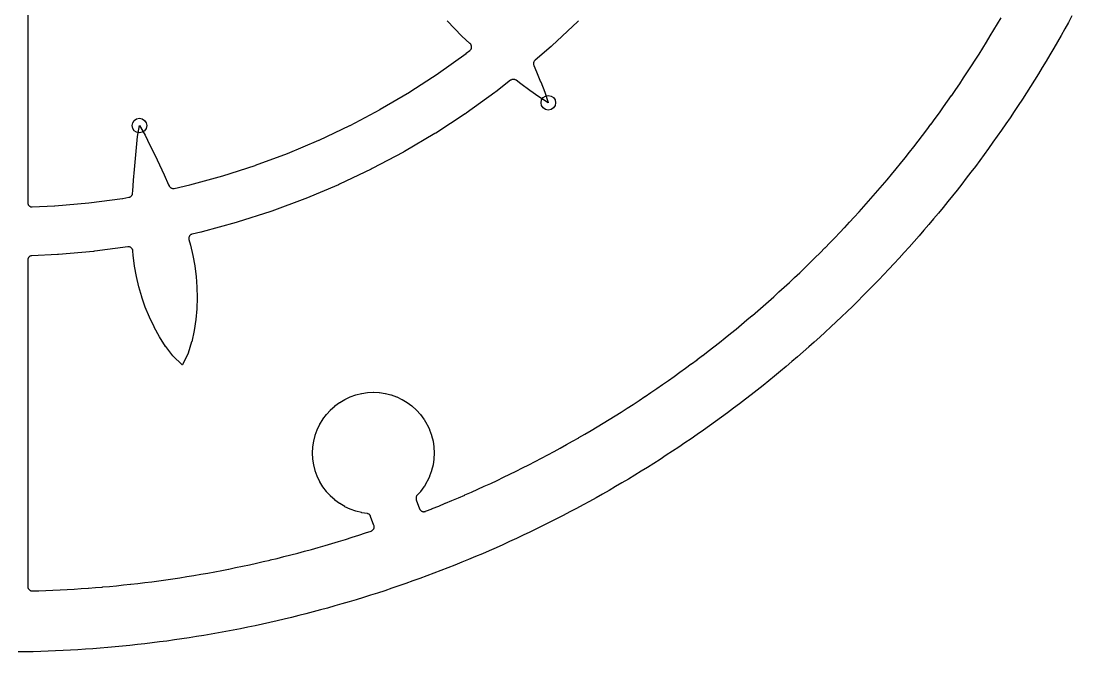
# Model space of a CAD drawing. Header units: millimetres. Extents: x -68 to 68, y -68 to 68.
# Drawn here: x 1 to 60.1, y -68.4 to -32.9 of the extents above; entities that cross this region are included whole.
import ezdxf

# ---------------------------------------------------------------- set-up
doc = ezdxf.new("R2010")
doc.units = ezdxf.units.MM
for name, color, linetype in [('CUT_INNER', 6, 'Continuous'), ('CUT_OUTER', 1, 'Continuous'), ('ENGRAVE', 7, 'Continuous')]:
    doc.layers.add(name, color=color, linetype=linetype)

msp = doc.modelspace()

# ---------------------------------------------------------------- linework, layer by layer
at = {"layer": 'CUT_INNER'}
for points in [[(1.368, -29.5317), (1.368, -43.1156), (1.3693, -43.1408), (1.3731, -43.1657), (1.3794, -43.1901), (1.3881, -43.2138), (1.3992, -43.2365), (1.4125, -43.2579), (1.4279, -43.2779), (1.4452, -43.2962), (1.4643, -43.3127), (1.4849, -43.3272), (1.5069, -43.3395), (1.5301, -43.3496), (1.5541, -43.3573), (1.5788, -43.3625), (1.6039, -43.3652), (1.6291, -43.3653), (2.8814, -43.3097), (2.8924, -43.309), (4.7997, -43.1393), (4.8107, -43.138), (6.7085, -42.8839), (6.7195, -42.8822), (7.066, -42.82), (7.0893, -42.8147), (7.112, -42.8072), (7.1338, -42.7975), (7.1547, -42.7858), (7.1743, -42.7722), (7.1925, -42.7567), (7.2092, -42.7396), (7.2241, -42.721), (7.2372, -42.701), (7.2484, -42.6799), (7.2574, -42.6578), (7.2644, -42.6349), (7.2691, -42.6115), (7.2715, -42.5877), (7.2775, -42.4787), (7.2777, -42.4768), (7.3207, -41.8664), (7.3208, -41.865), (7.3708, -41.2535), (7.4262, -40.6391), (7.486, -40.0239), (7.4862, -40.0226), (7.5522, -39.4108), (7.5532, -39.4033), (7.6569, -38.7901), (7.6581, -38.7846), (7.6609, -38.789), (7.9715, -39.3283), (7.975, -39.3349), (8.2496, -39.8856), (8.2502, -39.8868), (8.5194, -40.4413), (8.7847, -40.9978), (9.0451, -41.5557), (9.0457, -41.557), (9.2981, -42.1144), (9.2989, -42.1161), (9.3239, -42.1737), (9.3349, -42.1958), (9.348, -42.2167), (9.363, -42.2363), (9.38, -42.2542), (9.3986, -42.2704), (9.4187, -42.2847), (9.4401, -42.297), (9.4627, -42.307), (9.4861, -42.3148), (9.5101, -42.3203), (9.5346, -42.3233), (9.5593, -42.3239), (9.5839, -42.3221), (9.6082, -42.3179), (10.4829, -42.1206), (10.4937, -42.1179), (12.341, -41.6141), (12.3516, -41.611), (14.1747, -41.0257), (14.1852, -41.0221), (15.9806, -40.3566), (15.9909, -40.3525), (17.755, -39.608), (17.7652, -39.6034), (19.4945, -38.7814), (19.5044, -38.7764), (21.1956, -37.8785), (21.2053, -37.8731), (22.8549, -36.901), (22.8644, -36.8952), (24.4693, -35.8509), (24.4785, -35.8446), (26.0355, -34.7302), (26.0444, -34.7235), (26.2504, -34.5618), (26.2689, -34.5458), (26.2857, -34.528), (26.3007, -34.5087), (26.3137, -34.4881), (26.3247, -34.4662), (26.3335, -34.4434), (26.34, -34.4199), (26.3442, -34.3958), (26.346, -34.3714), (26.3454, -34.347), (26.3424, -34.3228), (26.3371, -34.2989), (26.3295, -34.2757), (26.3197, -34.2533), (26.3077, -34.232), (26.2937, -34.212), (26.2778, -34.1935), (26.2602, -34.1765), (26.2469, -34.165), (26.2442, -34.1626), (25.8041, -33.7568), (25.8011, -33.7539), (25.3773, -33.3361), (25.374, -33.3327), (24.9684, -32.9012)], [(32.3569, -32.895), (32.3155, -32.9356), (32.3135, -32.9375), (30.8679, -34.296), (30.8658, -34.2979), (30.8228, -34.3366), (30.8207, -34.3385), (29.9143, -35.1175), (29.8967, -35.1341), (29.8808, -35.1524), (29.8668, -35.1721), (29.8547, -35.1931), (29.8447, -35.2151), (29.8369, -35.238), (29.8314, -35.2616), (29.8281, -35.2856), (29.8272, -35.3098), (29.8287, -35.3339), (29.8324, -35.3578), (29.8385, -35.3813), (29.8468, -35.404), (29.9949, -35.7562), (30.2306, -36.3276), (30.2311, -36.3288), (30.4597, -36.9002), (30.4622, -36.9072), (30.6584, -37.4979), (30.6598, -37.5028), (30.6548, -37.5001), (30.128, -37.1696), (30.1218, -37.1655), (29.621, -36.8078), (29.6199, -36.807), (29.1222, -36.4435), (28.8443, -36.2376), (28.8235, -36.2237), (28.8013, -36.212), (28.7781, -36.2025), (28.7541, -36.1954), (28.7295, -36.1908), (28.7045, -36.1886), (28.6795, -36.189), (28.6546, -36.1918), (28.6301, -36.1972), (28.6063, -36.2049), (28.5833, -36.215), (28.5615, -36.2274), (28.5411, -36.2418), (27.7068, -36.8969), (27.7046, -36.8985), (27.6582, -36.9333), (27.656, -36.9349), (26.0428, -38.0896), (26.0406, -38.0911), (25.9927, -38.1238), (25.9904, -38.1253), (24.3276, -39.2073), (24.3253, -39.2088), (24.276, -39.2393), (24.2737, -39.2407), (22.5645, -40.2478), (22.5621, -40.2492), (22.5116, -40.2775), (22.5091, -40.2788), (20.757, -41.2091), (20.7545, -41.2104), (20.7028, -41.2364), (20.7003, -41.2376), (18.9086, -42.0893), (18.9061, -42.0905), (18.8532, -42.1142), (18.8507, -42.1153), (17.023, -42.8866), (17.0204, -42.8877), (16.9665, -42.909), (16.9639, -42.91), (15.1038, -43.5995), (15.1012, -43.6005), (15.0465, -43.6194), (15.0438, -43.6203), (13.155, -44.2266), (13.1523, -44.2274), (13.0968, -44.2439), (13.0941, -44.2446), (11.1802, -44.7666), (11.1775, -44.7673), (11.1213, -44.7813), (11.1186, -44.7819), (10.6271, -44.8928), (10.6028, -44.8996), (10.5793, -44.9088), (10.5568, -44.9203), (10.5356, -44.934), (10.516, -44.9498), (10.498, -44.9675), (10.4819, -44.9869), (10.4678, -45.0079), (10.4559, -45.0301), (10.4463, -45.0535), (10.4391, -45.0776), (10.4344, -45.1024), (10.4322, -45.1276), (10.4326, -45.1528), (10.4355, -45.1779), (10.4409, -45.2025), (10.527, -45.5179), (10.5282, -45.523), (10.6595, -46.0981), (10.6606, -46.1038), (10.765, -46.6833), (10.766, -46.6893), (10.8417, -47.2736), (10.8424, -47.2801), (10.8877, -47.8695), (10.8881, -47.8763), (10.9015, -48.4712), (10.9014, -48.4782), (10.8814, -49.079), (10.8809, -49.0862), (10.8256, -49.6932), (10.8247, -49.7006), (10.7316, -50.3142), (10.7301, -50.3221), (10.5948, -50.9423), (10.5924, -50.9517), (10.4031, -51.5808), (10.4014, -51.5857), (10.3993, -51.5905), (10.076, -52.2434), (10.0732, -52.2485), (10.0688, -52.2447), (9.5388, -51.7448), (9.5351, -51.7411), (9.5318, -51.7371), (9.1357, -51.213), (9.1302, -51.205), (8.7877, -50.6705), (8.7836, -50.6636), (8.4831, -50.1207), (8.4797, -50.1141), (8.2168, -49.5641), (8.2139, -49.5575), (7.9862, -49.0011), (7.9838, -48.9946), (7.7895, -48.4321), (7.7875, -48.4256), (7.6252, -47.8572), (7.6236, -47.8509), (7.4915, -47.2767), (7.4903, -47.2707), (7.3867, -46.691), (7.3859, -46.6853), (7.309, -46.1004), (7.3084, -46.0952), (7.2849, -45.8306), (7.2814, -45.8056), (7.2754, -45.7811), (7.267, -45.7573), (7.2562, -45.7345), (7.2432, -45.7129), (7.228, -45.6928), (7.2109, -45.6742), (7.192, -45.6575), (7.1716, -45.6427), (7.1497, -45.6301), (7.1267, -45.6198), (7.1028, -45.6118), (7.0781, -45.6063), (7.0531, -45.6033), (7.0279, -45.6028), (7.0027, -45.6049), (5.1396, -45.8544), (5.1369, -45.8548), (5.0793, -45.8612), (5.0765, -45.8614), (3.1005, -46.0373), (3.0978, -46.0375), (3.04, -46.0413), (3.0372, -46.0415), (1.6069, -46.105), (1.5832, -46.1072), (1.5597, -46.1116), (1.5369, -46.1183), (1.5147, -46.1271), (1.4935, -46.138), (1.4734, -46.1508), (1.4546, -46.1655), (1.4373, -46.1819), (1.4217, -46.1999), (1.4079, -46.2193), (1.3959, -46.24), (1.386, -46.2616), (1.3782, -46.2842), (1.3725, -46.3073), (1.3691, -46.3309), (1.368, -46.3548), (1.368, -64.7097), (1.3692, -64.7346), (1.373, -64.7593), (1.3791, -64.7835), (1.3877, -64.807), (1.3985, -64.8294), (1.4116, -64.8507), (1.4267, -64.8706), (1.4437, -64.8889), (1.4624, -64.9054), (1.4827, -64.9199), (1.5044, -64.9324), (1.5271, -64.9426), (1.5508, -64.9505), (1.5752, -64.956), (1.5999, -64.959), (1.6249, -64.9596), (1.9925, -64.9494), (1.994, -64.9494), (2.391, -64.936), (2.3925, -64.9359), (2.7894, -64.9201), (2.7909, -64.92), (3.1877, -64.9018), (3.1892, -64.9017), (3.5858, -64.881), (3.5874, -64.8809), (3.9839, -64.8578), (3.9854, -64.8577), (4.3817, -64.8321), (4.3833, -64.832), (4.7795, -64.804), (4.781, -64.8039), (5.177, -64.7734), (5.1785, -64.7733), (5.5743, -64.7405), (5.5759, -64.7403), (5.9715, -64.705), (5.973, -64.7049), (6.3684, -64.6672), (6.3699, -64.667), (6.7651, -64.6269), (6.7666, -64.6267), (7.1615, -64.5842), (7.163, -64.584), (7.5576, -64.539), (7.5591, -64.5388), (7.9535, -64.4914), (7.955, -64.4912), (8.349, -64.4414), (8.3506, -64.4412), (8.7443, -64.389), (8.7458, -64.3887), (9.1392, -64.3341), (9.1407, -64.3339), (9.5338, -64.2768), (9.5353, -64.2766), (9.928, -64.2171), (9.9295, -64.2169), (10.3218, -64.155), (10.3234, -64.1547), (10.7153, -64.0904), (10.7168, -64.0902), (11.1083, -64.0235), (11.1099, -64.0232), (11.501, -63.9541), (11.5025, -63.9538), (11.8932, -63.8823), (11.8947, -63.8821), (12.2849, -63.8082), (12.2864, -63.8079), (12.6762, -63.7316), (12.6777, -63.7313), (13.067, -63.6526), (13.0685, -63.6523), (13.4573, -63.5712), (13.4588, -63.5709), (13.8472, -63.4874), (13.8487, -63.4871), (14.2364, -63.4013), (14.2379, -63.401), (14.6252, -63.3127), (14.6267, -63.3124), (15.0134, -63.2218), (15.0149, -63.2215), (15.401, -63.1285), (15.4025, -63.1281), (15.7881, -63.0328), (15.7896, -63.0324), (16.1746, -62.9348), (16.1761, -62.9344), (16.5604, -62.8343), (16.5619, -62.8339), (16.9457, -62.7315), (16.9471, -62.7311), (17.3303, -62.6264), (17.3317, -62.626), (17.7142, -62.5189), (17.7157, -62.5184), (18.0975, -62.409), (18.0989, -62.4086), (18.4801, -62.2968), (18.4815, -62.2963), (18.862, -62.1822), (18.8634, -62.1818), (19.2432, -62.0653), (19.2446, -62.0648), (19.6236, -61.9461), (19.6251, -61.9456), (20.0033, -61.8245), (20.0048, -61.824), (20.3823, -61.7006), (20.3838, -61.7001), (20.6907, -61.5977), (20.714, -61.5886), (20.7362, -61.5772), (20.7572, -61.5637), (20.7767, -61.5482), (20.7946, -61.5308), (20.8107, -61.5117), (20.8247, -61.4911), (20.8367, -61.4692), (20.8464, -61.4462), (20.8538, -61.4224), (20.8587, -61.3979), (20.8612, -61.3731), (20.8613, -61.3481), (20.8588, -61.3233), (20.8538, -61.2989), (20.8465, -61.275), (20.6615, -60.7667), (20.652, -60.7442), (20.6404, -60.7228), (20.6268, -60.7025), (20.6112, -60.6837), (20.5939, -60.6665), (20.575, -60.6511), (20.5547, -60.6376), (20.5331, -60.6261), (20.5106, -60.6168), (20.4872, -60.6097), (20.4632, -60.6049), (20.1597, -60.5599), (20.1477, -60.5575), (19.834, -60.479), (19.8223, -60.4754), (19.5178, -60.3665), (19.5065, -60.3618), (19.2142, -60.2235), (19.2034, -60.2177), (18.926, -60.0515), (18.9158, -60.0447), (18.6561, -59.8521), (18.6466, -59.8443), (18.4071, -59.6272), (18.3984, -59.6185), (18.1812, -59.3789), (18.1735, -59.3694), (17.9808, -59.1097), (17.974, -59.0995), (17.8078, -58.8222), (17.802, -58.8114), (17.6638, -58.5191), (17.6591, -58.5077), (17.5501, -58.2033), (17.5466, -58.1915), (17.468, -57.8779), (17.4656, -57.8659), (17.4182, -57.546), (17.417, -57.5338), (17.4011, -57.2109), (17.4011, -57.1986), (17.417, -56.8756), (17.4182, -56.8634), (17.4656, -56.5436), (17.468, -56.5316), (17.5466, -56.2179), (17.5501, -56.2062), (17.6591, -55.9017), (17.6638, -55.8904), (17.802, -55.5981), (17.8078, -55.5873), (17.974, -55.3099), (17.9808, -55.2997), (18.1735, -55.04), (18.1812, -55.0306), (18.3984, -54.791), (18.4071, -54.7823), (18.6466, -54.5652), (18.6561, -54.5574), (18.9158, -54.3648), (18.926, -54.3579), (19.2034, -54.1917), (19.2142, -54.1859), (19.5065, -54.0477), (19.5178, -54.043), (19.8223, -53.9341), (19.834, -53.9305), (20.1477, -53.8519), (20.1597, -53.8495), (20.4795, -53.8021), (20.4917, -53.8009), (20.8147, -53.785), (20.8269, -53.785), (21.1499, -53.8009), (21.1621, -53.8021), (21.482, -53.8495), (21.494, -53.8519), (21.8076, -53.9305), (21.8194, -53.9341), (22.1238, -54.043), (22.1351, -54.0477), (22.4274, -54.1859), (22.4383, -54.1917), (22.7156, -54.3579), (22.7258, -54.3648), (22.9855, -54.5574), (22.995, -54.5652), (23.2346, -54.7823), (23.2432, -54.791), (23.4604, -55.0306), (23.4682, -55.04), (23.6608, -55.2997), (23.6676, -55.3099), (23.8338, -55.5873), (23.8396, -55.5981), (23.9779, -55.8904), (23.9826, -55.9017), (24.0915, -56.2062), (24.095, -56.2179), (24.1736, -56.5316), (24.176, -56.5436), (24.2234, -56.8634), (24.2247, -56.8756), (24.2405, -57.1986), (24.2405, -57.2109), (24.2247, -57.5338), (24.2234, -57.546), (24.176, -57.8659), (24.1736, -57.8779), (24.095, -58.1915), (24.0915, -58.2033), (23.9826, -58.5077), (23.9779, -58.5191), (23.8396, -58.8114), (23.8338, -58.8222), (23.6676, -59.0995), (23.6608, -59.1097), (23.4682, -59.3694), (23.4604, -59.3789), (23.2816, -59.5761), (23.266, -59.5952), (23.2523, -59.6157), (23.2407, -59.6375), (23.2313, -59.6603), (23.2242, -59.6839), (23.2195, -59.7081), (23.2171, -59.7326), (23.2172, -59.7573), (23.2198, -59.7818), (23.2247, -59.806), (23.232, -59.8295), (23.4175, -60.3394), (23.4272, -60.3623), (23.4391, -60.3842), (23.4531, -60.4047), (23.4691, -60.4238), (23.4869, -60.4412), (23.5063, -60.4567), (23.5272, -60.4702), (23.5493, -60.4816), (23.5725, -60.4907), (23.5964, -60.4975), (23.6209, -60.5019), (23.6457, -60.5038), (23.6706, -60.5032), (23.6953, -60.5002), (23.7195, -60.4947), (23.7431, -60.4868), (23.7568, -60.4815), (23.7582, -60.481), (24.1275, -60.3346), (24.1289, -60.334), (24.4972, -60.1854), (24.4987, -60.1849), (24.8661, -60.034), (24.8675, -60.0334), (25.234, -59.8803), (25.2354, -59.8797), (25.6009, -59.7243), (25.6023, -59.7237), (25.9669, -59.5661), (25.9683, -59.5655), (26.3319, -59.4057), (26.3333, -59.405), (26.6959, -59.243), (26.6973, -59.2423), (27.0589, -59.0781), (27.0603, -59.0774), (27.4209, -58.9109), (27.4223, -58.9103), (27.7818, -58.7416), (27.7832, -58.7409), (28.1417, -58.57), (28.1431, -58.5693), (28.5006, -58.3962), (28.502, -58.3955), (28.8584, -58.2202), (28.8597, -58.2195), (29.2151, -58.0421), (29.2164, -58.0414), (29.5706, -57.8617), (29.572, -57.861), (29.9251, -57.6792), (29.9265, -57.6785), (30.2785, -57.4945), (30.2798, -57.4938), (30.6307, -57.3076), (30.632, -57.3069), (30.9817, -57.1186), (30.9831, -57.1178), (31.3316, -56.9274), (31.333, -56.9267), (31.6803, -56.7341), (31.6817, -56.7333), (32.0279, -56.5386), (32.0292, -56.5379), (32.3742, -56.341), (32.3755, -56.3403), (32.7193, -56.1413), (32.7206, -56.1406), (33.0631, -55.9395), (33.0644, -55.9387), (33.4057, -55.7356), (33.4071, -55.7348), (33.7471, -55.5296), (33.7484, -55.5288), (34.0872, -55.3215), (34.0885, -55.3207), (34.426, -55.1113), (34.4273, -55.1105), (34.7635, -54.899), (34.7648, -54.8982), (35.0997, -54.6847), (35.101, -54.6838), (35.4346, -54.4683), (35.4359, -54.4674), (35.7681, -54.2498), (35.7694, -54.249), (36.1003, -54.0293), (36.1016, -54.0285), (36.4312, -53.8068), (36.4324, -53.8059), (36.7606, -53.5822), (36.7619, -53.5814), (37.0887, -53.3557), (37.09, -53.3548), (37.4154, -53.1271), (37.4166, -53.1262), (37.7407, -52.8965), (37.7419, -52.8956), (38.0645, -52.664), (38.0658, -52.6631), (38.3869, -52.4294), (38.3882, -52.4285), (38.7079, -52.1929), (38.7092, -52.192), (39.0274, -51.9544), (39.0287, -51.9535), (39.3455, -51.7139), (39.3467, -51.713), (39.6621, -51.4716), (39.6633, -51.4706), (39.9771, -51.2272), (39.9784, -51.2263), (40.2907, -50.981), (40.2919, -50.98), (40.6028, -50.7328), (40.604, -50.7318), (40.9133, -50.4827), (40.9145, -50.4817), (41.2223, -50.2307), (41.2235, -50.2297), (41.5297, -49.9768), (41.5309, -49.9758), (41.8356, -49.7211), (41.8368, -49.7201), (42.1399, -49.4634), (42.141, -49.4624), (42.4426, -49.2039), (42.4438, -49.2029), (42.7437, -48.9426), (42.7449, -48.9416), (43.0432, -48.6794), (43.0444, -48.6784), (43.3411, -48.4144), (43.3422, -48.4133), (43.6373, -48.1475), (43.6385, -48.1465), (43.9319, -47.8789), (43.9331, -47.8778), (44.2249, -47.6084), (44.226, -47.6074), (44.5162, -47.3361), (44.5173, -47.3351), (44.8058, -47.0621), (44.8069, -47.061), (45.0937, -46.7863), (45.0948, -46.7852), (45.3799, -46.5087), (45.381, -46.5077), (45.6645, -46.2294), (45.6655, -46.2283), (45.9473, -45.9483), (45.9483, -45.9473), (46.2283, -45.6655), (46.2294, -45.6645), (46.5077, -45.381), (46.5087, -45.3799), (46.7852, -45.0948), (46.7863, -45.0937), (47.061, -44.8069), (47.0621, -44.8058), (47.3351, -44.5173), (47.3361, -44.5162), (47.6074, -44.226), (47.6084, -44.2249), (47.8778, -43.9331), (47.8789, -43.9319), (48.1465, -43.6385), (48.1475, -43.6373), (48.4133, -43.3422), (48.4144, -43.3411), (48.6784, -43.0444), (48.6794, -43.0432), (48.9416, -42.7449), (48.9426, -42.7437), (49.2029, -42.4438), (49.2039, -42.4426), (49.4624, -42.141), (49.4634, -42.1399), (49.7201, -41.8368), (49.7211, -41.8356), (49.9758, -41.5309), (49.9768, -41.5297), (50.2297, -41.2235), (50.2307, -41.2223), (50.4817, -40.9145), (50.4827, -40.9133), (50.7318, -40.604), (50.7328, -40.6028), (50.98, -40.2919), (50.981, -40.2907), (51.2263, -39.9784), (51.2272, -39.9771), (51.4706, -39.6633), (51.4716, -39.6621), (51.713, -39.3467), (51.7139, -39.3455), (51.9535, -39.0287), (51.9544, -39.0274), (52.192, -38.7092), (52.1929, -38.7079), (52.4285, -38.3882), (52.4294, -38.3869), (52.6631, -38.0658), (52.664, -38.0645), (52.8956, -37.7419), (52.8965, -37.7407), (53.1262, -37.4166), (53.1271, -37.4154), (53.3548, -37.09), (53.3557, -37.0887), (53.5814, -36.7619), (53.5822, -36.7606), (53.8059, -36.4324), (53.8068, -36.4312), (54.0285, -36.1016), (54.0293, -36.1003), (54.249, -35.7694), (54.2498, -35.7681), (54.4674, -35.4359), (54.4683, -35.4346), (54.6838, -35.101), (54.6847, -35.0997), (54.8982, -34.7648), (54.899, -34.7635), (55.1105, -34.4273), (55.1113, -34.426), (55.3207, -34.0885), (55.3215, -34.0872), (55.5288, -33.7484), (55.5296, -33.7471), (55.7348, -33.4071), (55.7356, -33.4057), (55.9387, -33.0644), (55.9395, -33.0631), (56.1406, -32.7206)]]:
    msp.add_lwpolyline(points, dxfattribs=at)
at = {"layer": 'CUT_OUTER'}
msp.add_lwpolyline([(60.1248, -32.6124), (59.9236, -32.9807), (59.7201, -33.3478), (59.5143, -33.7136), (59.3063, -34.0781), (59.0961, -34.4414), (58.8837, -34.8033), (58.669, -35.164), (58.4522, -35.5233), (58.2331, -35.8813), (58.0118, -36.2379), (57.7884, -36.5932), (57.5628, -36.9471), (57.335, -37.2996), (57.105, -37.6507), (56.8729, -38.0004), (56.6387, -38.3486), (56.4023, -38.6954), (56.1638, -39.0408), (55.9232, -39.3847), (55.6805, -39.7271), (55.4357, -40.068), (55.1888, -40.4073), (54.9398, -40.7452), (54.6888, -41.0816), (54.4357, -41.4163), (54.1806, -41.7496), (53.9234, -42.0812), (53.6641, -42.4113), (53.4029, -42.7398), (53.1397, -43.0667), (52.8744, -43.3919), (52.6072, -43.7155), (52.3379, -44.0375), (52.0667, -44.3578), (51.7936, -44.6764), (51.5185, -44.9934), (51.2414, -45.3087), (50.9625, -45.6222), (50.6816, -45.9341), (50.3988, -46.2442), (50.1141, -46.5525), (49.8275, -46.8592), (49.539, -47.164), (49.2487, -47.4671), (48.9565, -47.7684), (48.6625, -48.0679), (48.3666, -48.3656), (48.069, -48.6614), (47.7695, -48.9555), (47.4682, -49.2476), (47.1651, -49.538), (46.8603, -49.8264), (46.5537, -50.113), (46.2453, -50.3977), (45.9352, -50.6805), (45.6234, -50.9614), (45.3098, -51.2404), (44.9946, -51.5175), (44.6776, -51.7926), (44.359, -52.0657), (44.0387, -52.3369), (43.7167, -52.6062), (43.3931, -52.8734), (43.0678, -53.1387), (42.741, -53.4019), (42.4125, -53.6632), (42.0824, -53.9224), (41.7508, -54.1796), (41.4176, -54.4348), (41.0828, -54.6879), (40.7464, -54.9389), (40.4086, -55.1879), (40.0692, -55.4348), (39.7283, -55.6796), (39.3859, -55.9224), (39.042, -56.163), (38.6967, -56.4015), (38.3499, -56.6379), (38.0016, -56.8721), (37.652, -57.1042), (37.3009, -57.3342), (36.9484, -57.5619), (36.5945, -57.7876), (36.2392, -58.011), (35.8826, -58.2323), (35.5246, -58.4514), (35.1653, -58.6682), (34.8046, -58.8829), (34.4427, -59.0954), (34.0794, -59.3056), (33.7149, -59.5136), (33.3491, -59.7193), (32.982, -59.9228), (32.6137, -60.1241), (32.2442, -60.3231), (31.8735, -60.5198), (31.5015, -60.7142), (31.1284, -60.9063), (30.7541, -61.0962), (30.3786, -61.2837), (30.002, -61.469), (29.6243, -61.6519), (29.2455, -61.8325), (28.8655, -62.0108), (28.4845, -62.1868), (28.1024, -62.3604), (27.7192, -62.5316), (27.335, -62.7005), (26.9498, -62.8671), (26.5635, -63.0313), (26.1763, -63.1931), (25.788, -63.3525), (25.3988, -63.5095), (25.0086, -63.6642), (24.6175, -63.8164), (24.2255, -63.9663), (23.8326, -64.1137), (23.4387, -64.2587), (23.044, -64.4014), (22.6484, -64.5415), (22.2519, -64.6793), (21.8547, -64.8146), (21.4566, -64.9475), (21.0576, -65.0779), (20.6579, -65.2059), (20.2574, -65.3314), (19.8562, -65.4545), (19.4542, -65.5751), (19.0515, -65.6932), (18.648, -65.8089), (18.2439, -65.9221), (17.8391, -66.0328), (17.4335, -66.141), (17.0274, -66.2467), (16.6206, -66.3499), (16.2132, -66.4507), (15.8051, -66.5489), (15.3965, -66.6446), (14.9873, -66.7379), (14.5775, -66.8286), (14.1672, -66.9167), (13.7563, -67.0024), (13.3449, -67.0856), (12.933, -67.1662), (12.5207, -67.2443), (12.1078, -67.3198), (11.6945, -67.3929), (11.2808, -67.4633), (10.8667, -67.5313), (10.4521, -67.5967), (10.0371, -67.6596), (9.6218, -67.7199), (9.2061, -67.7776), (8.79, -67.8328), (8.3736, -67.8855), (7.957, -67.9356), (7.54, -67.9832), (7.1227, -68.0281), (6.7051, -68.0706), (6.2873, -68.1104), (5.8693, -68.1477), (5.451, -68.1824), (5.0326, -68.2146), (4.6139, -68.2442), (4.1951, -68.2712), (3.7761, -68.2957), (3.357, -68.3176), (2.9377, -68.3369), (2.5184, -68.3536), (2.0989, -68.3678), (1.6794, -68.3794), (1.5944, -68.3812), (1.259, -68.3884), (0.8394, -68.3948)], dxfattribs=at)
at = {"layer": 'ENGRAVE'}
for centre in [(30.6602, -37.5035), (7.658, -38.7839)]:
    msp.add_circle(centre, 0.4104, dxfattribs=at)

doc.saveas('drawing.dxf')
